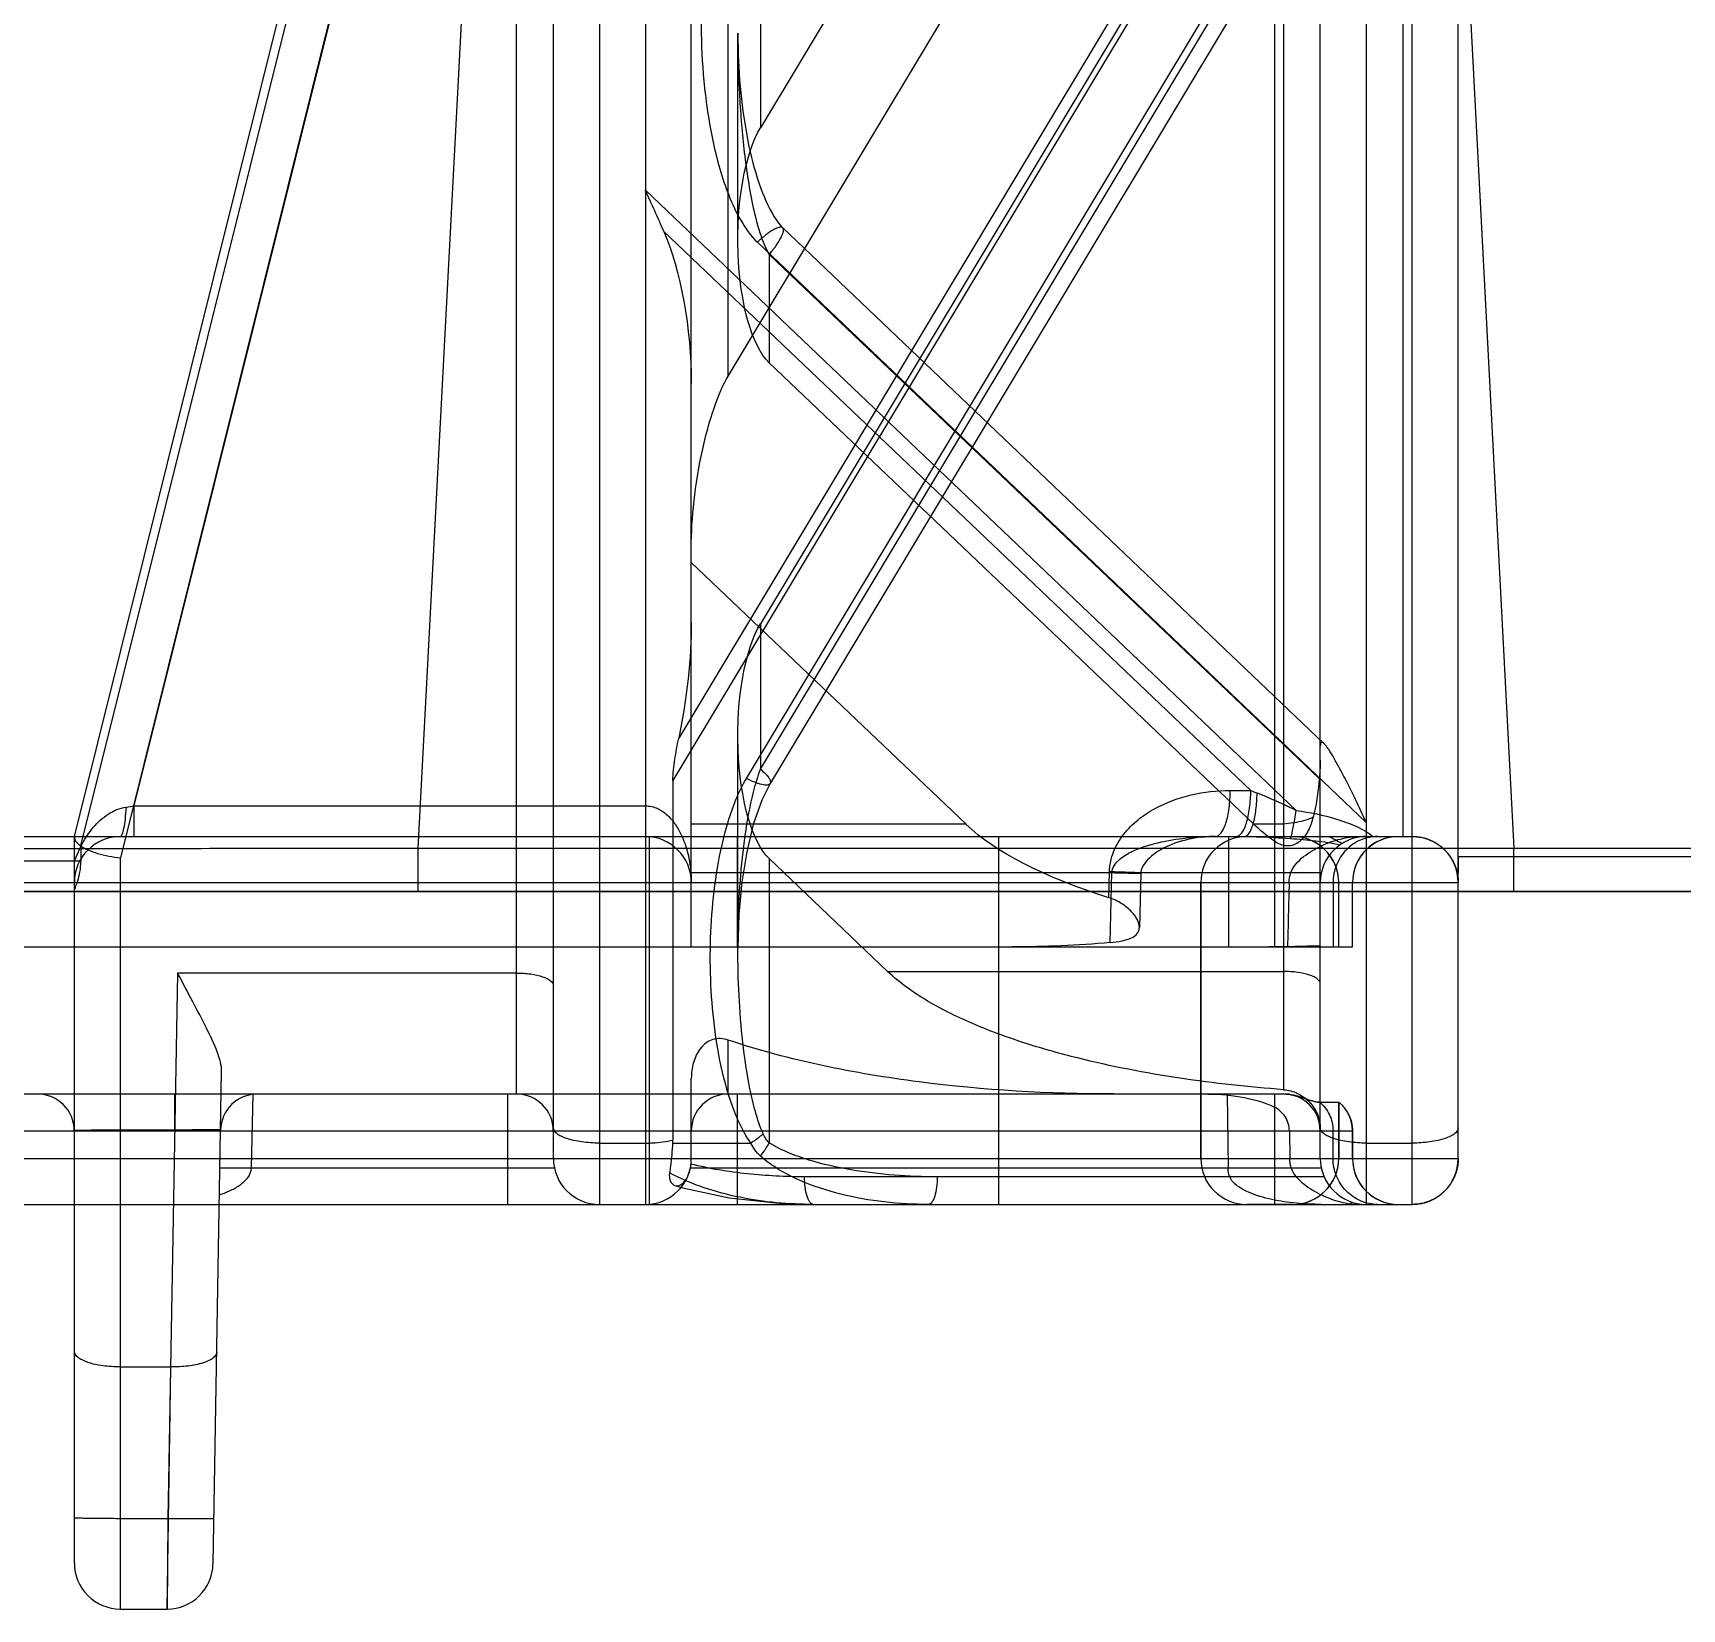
# Model space of a CAD drawing. Header units: millimetres. Extents: x 27275 to 28529, y -21406 to -20519.
# Drawn here: x 27855.06 to 27873.1, y -21154.85 to -21137.61 of the extents above; entities that cross this region are included whole.
import ezdxf

# ---------------------------------------------------------------- set-up
doc = ezdxf.new("R2010")
doc.units = ezdxf.units.MM
doc.header["$LTSCALE"] = 8
doc.layers.add('Cav-cor', color=30, linetype='Continuous')
doc.layers.add('WT', color=4, linetype='Continuous')

# ---------------------------------------------------------------- blocks, each defined once
blk = doc.blocks.new('20160902.185733')
at = {"layer": 'Cav-cor', "color": 241}
for p, q in [((-75.652, 33.5), (-75.652, 8.45)), ((-76.155, 8.953), (-76.155, 32.997)), ((-81.397, 12.474), (-76.383, 32.587)), ((-81.326, 12.371), (-76.372, 32.239)), ((-67.26, 32.242), (-67.26, 8.45)), ((-74.646, 11.267), (-74.646, 31.972)), ((-67.763, 8.953), (-67.763, 31.023)), ((-74.244, 17.509), (-74.244, 30.431)), ((-80.742, 12.809), (-76.419, 30.149)), ((-76.558, 29.635), (-80.894, 12.241)), ((-76.558, 9.658), (-76.558, 29.635)), ((-68.266, 29.59), (-73.889, 20.227)), ((-68.266, 29.59), (-68.266, 11.267)), ((-75.149, 29.174), (-75.149, 8.45)), ((-66.757, 8.45), (-66.757, 29.174)), ((-66.254, 8.953), (-66.254, 29.174)), ((-77.635, 12.348), (-76.766, 28.931)), ((-66.513, 28.931), (-65.644, 12.348)), ((-66.857, 12.474), (-66.857, 28.038)), ((-74.244, 17.509), (-68.837, 26.512)), ((-68.165, 24.332), (-73.889, 14.802)), ((-68.165, 24.332), (-68.165, 9.705)), ((-74.042, 13.109), (-67.562, 23.9)), ((-73.889, 23.466), (-73.889, 20.227)), ((-68.683, 23.351), (-74.847, 13.088)), ((-68.837, 23.452), (-74.784, 13.55)), ((-73.889, 13.21), (-67.763, 23.41)), ((-67.737, 23.122), (-73.784, 13.054)), ((-74.137, 19.003), (-74.137, 21.263)), ((-68.026, 12.76), (-75.149, 19.543)), ((-67.72, 13.489), (-73.645, 19.132)), ((-68.524, 12.977), (-74.946, 19.093)), ((-73.923, 18.975), (-67.26, 12.629)), ((-73.794, 18.841), (-67.775, 13.108)), ((-73.794, 18.841), (-73.794, 17.657)), ((-68.492, 12.608), (-73.794, 17.657)), ((-71.64, 12.608), (-74.646, 15.47)), ((-73.889, 14.802), (-73.889, 13.21)), ((-74.137, 11.252), (-74.137, 13.578)), ((-74.847, 13.088), (-74.847, 9.154)), ((-73.784, 13.054), (-73.784, 13.054)), ((-68.749, 12.977), (-68.524, 12.977)), ((-80.742, 12.809), (-75.149, 12.809)), ((-80.742, 12.474), (-80.742, 12.809)), ((-94.522, 12.474), (-66.757, 12.474)), ((-81.397, 4.527), (-81.397, 12.474)), ((-75.107, 12.474), (-75.107, 8.45)), ((-71.64, 12.608), (-74.646, 12.608)), ((-74.143, 12.474), (-74.143, 11.267)), ((-71.284, 12.474), (-71.284, 8.45)), ((-68.769, 12.474), (-68.769, 11.267)), ((-68.568, 12.474), (-68.065, 12.474)), ((-68.266, 12.608), (-68.492, 12.608)), ((-66.908, 12.474), (-66.757, 12.474)), ((-81.326, 12.371), (-81.326, 12.203)), ((-77.635, 12.348), (-65.644, 12.348)), ((-77.635, 11.874), (-77.635, 12.348)), ((-65.644, 11.874), (-65.644, 12.348)), ((-81.326, 12.203), (-87.705, 12.203)), ((-80.894, 4.024), (-80.894, 12.241)), ((-72.498, 10.998), (-73.794, 12.232)), ((-73.794, 12.232), (-73.794, 9.123)), ((-63.227, 12.253), (-66.254, 12.253)), ((-95.025, 11.971), (-66.254, 11.971)), ((-74.658, 12.079), (-67.751, 12.079)), ((-70.077, 11.805), (-70.07, 12.088)), ((-70.063, 11.314), (-70.044, 12.079)), ((-69.728, 12.075), (-69.743, 11.48)), ((-69.071, 11.971), (-69.071, 11.874)), ((-69.071, 8.953), (-69.071, 11.971)), ((-67.624, 11.971), (-67.624, 11.267)), ((-67.562, 11.267), (-67.562, 11.971)), ((-67.562, 11.267), (-67.562, 11.971)), ((-67.411, 11.267), (-67.411, 11.971)), ((-67.411, 11.267), (-67.411, 11.971)), ((-66.254, 11.874), (-66.254, 11.971)), ((-121.64, 11.874), (38.36, 11.874)), ((-100.055, 11.874), (-59.011, 11.874)), ((-90.197, 11.874), (-69.071, 11.874)), ((-90.197, 11.874), (-69.071, 11.874)), ((-69.071, 11.874), (-69.071, 8.953)), ((-66.254, 11.874), (-51.094, 11.874)), ((-66.254, 11.874), (-51.094, 11.874)), ((-66.254, 8.953), (-66.254, 11.874)), ((-93.516, 11.267), (-67.411, 11.267)), ((-67.562, 11.267), (-67.411, 11.267)), ((-80.267, 10.981), (-80.374, 5.012)), ((-76.558, 10.981), (-80.267, 10.981)), ((-72.498, 10.998), (-68.165, 10.998)), ((-74.244, 9.658), (-74.244, 10.248)), ((-79.88, 4.518), (-79.786, 9.905)), ((-74.646, 8.953), (-74.646, 9.826)), ((-93.114, 9.658), (-68.165, 9.658)), ((-80.3, 9.658), (-80.3, 9.262)), ((-79.46, 8.849), (-79.441, 9.658)), ((-76.658, 9.658), (-76.658, 8.45)), ((-74.143, 9.658), (-74.143, 8.45)), ((-68.783, 9.658), (-68.773, 8.849)), ((-68.266, 9.658), (-68.266, 8.45)), ((-67.77, 9.569), (-67.562, 9.569)), ((-67.562, 9.569), (-67.562, 8.953)), ((-67.562, 8.953), (-67.562, 9.569)), ((-93.516, 9.255), (-67.411, 9.255)), ((-80.3, 9.262), (-80.894, 9.262)), ((-68.102, 9.255), (-68.098, 8.953)), ((-67.763, 9.255), (-67.771, 9.334)), ((-67.624, 8.953), (-67.624, 9.255)), ((-67.411, 9.255), (-67.411, 8.953)), ((-67.411, 8.953), (-67.411, 9.255)), ((-75.652, 9.121), (-75.149, 9.121)), ((-74.848, 9.121), (-73.995, 9.121)), ((-67.26, 9.121), (-66.757, 9.121)), ((-95.025, 8.953), (-66.254, 8.953)), ((-79.804, 8.849), (-76.144, 8.849)), ((-74.657, 8.849), (-67.752, 8.849)), ((-67.721, 8.752), (-73.407, 8.752)), ((-94.522, 8.45), (-66.757, 8.45)), ((-68.065, 8.45), (-68.568, 8.45)), ((-66.908, 8.45), (-66.757, 8.45)), ((-80.894, 6.672), (-80.342, 6.672)), ((-80.383, 4.024), (-80.342, 6.672)), ((-80.374, 5.012), (-80.894, 5.012)), ((-80.374, 5.012), (-80.383, 4.024)), ((-80.894, 4.024), (-80.383, 4.024))]:
    blk.add_line(p, q, dxfattribs=at)
for points in [[(-74.137, 21.253), (-74.136, 21.179), (-74.135, 21.105), (-74.133, 21.032), (-74.13, 20.96), (-74.126, 20.889), (-74.122, 20.819), (-74.117, 20.749), (-74.111, 20.679), (-74.105, 20.611), (-74.098, 20.543), (-74.09, 20.475), (-74.081, 20.408), (-74.072, 20.342), (-74.062, 20.277), (-74.051, 20.212), (-74.04, 20.148), (-74.027, 20.085), (-74.015, 20.023), (-74.001, 19.962), (-73.987, 19.903), (-73.972, 19.845), (-73.957, 19.788), (-73.941, 19.733), (-73.924, 19.679), (-73.907, 19.626), (-73.889, 19.574), (-73.87, 19.524), (-73.85, 19.475), (-73.83, 19.427), (-73.809, 19.381), (-73.786, 19.336), (-73.763, 19.294), (-73.74, 19.253), (-73.715, 19.216), (-73.691, 19.183), (-73.666, 19.153), (-73.645, 19.132)], [(-73.784, 13.054), (-73.874, 12.873), (-73.968, 12.604), (-74.04, 12.305), (-74.092, 11.978), (-74.125, 11.621), (-74.137, 11.252)], [(-68.91, 12.474), (-68.94, 12.474), (-68.981, 12.473), (-69.021, 12.47), (-69.061, 12.466), (-69.1, 12.462), (-69.138, 12.456), (-69.176, 12.449), (-69.214, 12.441), (-69.25, 12.432), (-69.286, 12.422), (-69.321, 12.412), (-69.355, 12.4), (-69.388, 12.388), (-69.42, 12.374), (-69.451, 12.36), (-69.481, 12.345), (-69.509, 12.329), (-69.536, 12.313), (-69.562, 12.296), (-69.587, 12.278), (-69.61, 12.259), (-69.632, 12.239), (-69.653, 12.219), (-69.671, 12.199), (-69.688, 12.177), (-69.702, 12.156), (-69.714, 12.132), (-69.723, 12.108), (-69.728, 12.084), (-69.728, 12.075)], [(-73.311, 8.45), (-73.684, 8.461), (-74.233, 8.519), (-74.739, 8.628), (-74.823, 8.653)]]:
    blk.add_lwpolyline(points, dxfattribs=at)
for centre, radius, start, end in [((-95.594, 10.038), 22.546, 23.6772, 24.9332), ((-59.738, 35.6), 24.269, 248.7751, 248.9505), ((-81.193, 15.493), 2.721, 277.697, 279.5366), ((-80.894, 11.971), 0.503, 90, 180), ((-75.149, 11.971), 0.503, 0, 90), ((-68.568, 11.971), 0.503, 90, 180), ((-68.568, 11.971), 0.503, 90.0001, 180), ((-68.065, 11.971), 0.503, 0, 90), ((-68.065, 11.971), 0.503, 0, 90.0001), ((-67.26, 11.971), 0.503, 90, 180), ((-66.908, 11.971), 0.503, 90, 180), ((-66.908, 11.971), 0.503, 89.9991, 180), ((-66.757, 11.971), 0.503, 0, 90), ((-81.8, 9.255), 0.402, 0, 90), ((-79.395, 9.255), 0.402, 89.9998, 179), ((-76.558, 9.255), 0.402, 0, 90), ((-74.244, 9.255), 0.402, 90, 180), ((-68.165, 9.255), 0.402, 0, 90), ((-67.813, 9.255), 0.402, 0, 51.3178), ((-75.449, 9.154), 0.602, 356.8039, 0.0017), ((-75.652, 8.953), 0.503, 180, 270), ((-75.149, 8.953), 0.503, 270, 0), ((-68.568, 8.953), 0.503, 180, 270), ((-68.568, 8.953), 0.503, 180, 269.9999), ((-68.065, 8.953), 0.503, 270, 0), ((-68.065, 8.953), 0.503, 269.9999, 0), ((-67.26, 8.953), 0.503, 180, 270), ((-66.908, 8.953), 0.503, 180, 270), ((-66.908, 8.953), 0.503, 180, 270.0009), ((-66.757, 8.953), 0.503, 270, 0), ((-80.894, 4.527), 0.503, 180, 270), ((-80.383, 4.527), 0.503, 270, 359)]:
    blk.add_arc(centre, radius, start, end, dxfattribs=at)
at = {"layer": 'Cav-cor', "color": 241, "extrusion": (0, 0, -1)}
for centre, major_axis, ratio, start_param, end_param in [((-73.634, 19.003), (0, 1.42), 0.354119, 3.466849, 5.750437), ((-75.149, 17.908), (-0.168, 1.58), 0.300104, 0.755936, 1.91039), ((-74.244, 16.304), (0.209, 1.378), 0.24967, 4.16733, 5.738127), ((-75.149, 13.977), (0.261, 1.723), 0.24967, 1.025738, 1.78337), ((-73.634, 13.578), (0, 1.42), 0.354119, 3.466849, 5.750437), ((-68.266, 13.899), (-0.168, 1.58), 0.300104, 2.126646, 2.477696), ((-66.016, 13.279), (-5.966, 0), 0.337233, 5.461122, 5.942846), ((-62.868, 13.279), (-5.966, 0), 0.337233, 5.843105, 5.942846), ((-68.266, 33.487), (0.196, 28.817), 0.01607, 2.413678, 2.451212), ((-71.044, 13.279), (-5.019, -0.045), 0.400815, 4.519252, 4.734793), ((-68.417, 13.279), (-5.019, 0.045), 0.400815, 4.578099, 4.689985), ((-68.986, 9.255), (-0.949, 0.005), 0.423811, 1.559243, 2.430335), ((-68.186, 8.853), (-0.587, 0), 0.685184, 6.030505, 6.274459)]:
    blk.add_ellipse(centre, major_axis=major_axis, ratio=ratio, start_param=start_param, end_param=end_param, dxfattribs=at)
at = {"layer": 'Cav-cor', "color": 241}
for points, knots in [([(-74.094, 23.6), (-74.146, 23.514), (-74.233, 23.331), (-74.363, 22.95), (-74.468, 22.459), (-74.533, 21.861), (-74.546, 21.261), (-74.51, 20.661), (-74.419, 20.067), (-74.284, 19.581), (-74.115, 19.214), (-73.997, 19.045), (-73.923, 18.975)], [0, 0, 0, 0, 0.06292, 0.125558, 0.250367, 0.374964, 0.499488, 0.624033, 0.748704, 0.873694, 0.936581, 1, 1, 1, 1]), ([(-74.137, 21.263), (-74.137, 21.058), (-74.127, 20.648), (-74.089, 20.136), (-74.038, 19.728), (-73.987, 19.425), (-73.928, 19.174), (-73.863, 18.979), (-73.82, 18.885), (-73.794, 18.841)], [0, 0, 0, 0, 0.249863, 0.49974, 0.624713, 0.749711, 0.874755, 0.937337, 1, 1, 1, 1]), ([(-73.645, 19.132), (-73.655, 19.141), (-73.682, 19.14), (-73.715, 19.128), (-73.766, 19.102), (-73.837, 19.051), (-73.893, 19.003), (-73.923, 18.975)], [0, 0, 0, 0, 0.115296, 0.207562, 0.325251, 0.629368, 1, 1, 1, 1]), ([(-73.794, 18.841), (-73.767, 18.872), (-73.72, 18.932), (-73.672, 19.007), (-73.647, 19.061), (-73.636, 19.095), (-73.636, 19.123), (-73.645, 19.132)], [0, 0, 0, 0, 0.369838, 0.674429, 0.792492, 0.885019, 1, 1, 1, 1]), ([(-74.847, 13.088), (-74.847, 13.165), (-74.829, 13.32), (-74.8, 13.473), (-74.784, 13.55)], [0, 0, 0, 0, 0.494098, 1, 1, 1, 1]), ([(-67.722, 13.491), (-67.727, 13.496), (-67.735, 13.504), (-67.754, 13.507), (-67.763, 13.486), (-67.763, 13.472), (-67.763, 13.463)], [0, 0, 0, 0, 0.26099, 0.431226, 0.638066, 1, 1, 1, 1]), ([(-67.26, 12.629), (-67.299, 12.713), (-67.376, 12.877), (-67.475, 13.077), (-67.554, 13.228), (-67.611, 13.33), (-67.658, 13.408), (-67.695, 13.46), (-67.713, 13.482), (-67.722, 13.491)], [0, 0, 0, 0, 0.283613, 0.554667, 0.68318, 0.804382, 0.913745, 0.960998, 1, 1, 1, 1]), ([(-74.137, 11.252), (-74.137, 11.417), (-74.129, 11.747), (-74.092, 12.241), (-74.035, 12.651), (-73.965, 12.974), (-73.918, 13.132), (-73.889, 13.21)], [0, 0, 0, 0, 0.249885, 0.499794, 0.749758, 0.874832, 1, 1, 1, 1]), ([(-73.889, 13.21), (-73.871, 13.195), (-73.838, 13.166), (-73.801, 13.123), (-73.78, 13.087), (-73.779, 13.062), (-73.784, 13.054)], [0, 0, 0, 0, 0.361423, 0.654782, 0.863198, 1, 1, 1, 1]), ([(-67.763, 13.311), (-67.763, 13.295), (-67.765, 13.227), (-67.77, 13.159), (-67.775, 13.108)], [0, 0, 0, 0, 0.241989, 1, 1, 1, 1]), ([(-73.995, 9.121), (-74.045, 9.191), (-74.128, 9.344), (-74.252, 9.666), (-74.354, 10.085), (-74.421, 10.595), (-74.445, 11.108), (-74.428, 11.622), (-74.368, 12.133), (-74.275, 12.553), (-74.162, 12.879), (-74.087, 13.035), (-74.042, 13.109)], [0, 0, 0, 0, 0.063116, 0.125878, 0.250841, 0.375548, 0.500155, 0.624756, 0.749439, 0.874344, 0.937031, 1, 1, 1, 1]), ([(-73.784, 13.054), (-73.79, 13.044), (-73.813, 13.036), (-73.843, 13.037), (-73.891, 13.045), (-73.958, 13.068), (-74.013, 13.094), (-74.042, 13.109)], [0, 0, 0, 0, 0.12754, 0.222667, 0.34126, 0.641765, 1, 1, 1, 1]), ([(-70.07, 12.088), (-70.068, 12.163), (-70.037, 12.312), (-69.921, 12.506), (-69.763, 12.662), (-69.52, 12.822), (-69.179, 12.946), (-68.892, 12.977), (-68.749, 12.977)], [0, 0, 0, 0, 0.129085, 0.256737, 0.382822, 0.507649, 0.75442, 1, 1, 1, 1]), ([(-68.91, 12.474), (-68.886, 12.474), (-68.848, 12.507), (-68.818, 12.562), (-68.794, 12.625), (-68.774, 12.701), (-68.755, 12.819), (-68.749, 12.913), (-68.749, 12.977)], [0, 0, 0, 0, 0.130869, 0.22876, 0.349935, 0.492201, 0.651616, 1, 1, 1, 1]), ([(-68.685, 12.474), (-68.661, 12.474), (-68.623, 12.507), (-68.593, 12.562), (-68.569, 12.625), (-68.55, 12.701), (-68.53, 12.819), (-68.524, 12.913), (-68.524, 12.977)], [0, 0, 0, 0, 0.130869, 0.22876, 0.349935, 0.492201, 0.651616, 1, 1, 1, 1]), ([(-68.593, 12.474), (-68.572, 12.474), (-68.54, 12.506), (-68.516, 12.557), (-68.487, 12.642), (-68.463, 12.775), (-68.456, 12.889), (-68.455, 12.951)], [0, 0, 0, 0, 0.120812, 0.216543, 0.337149, 0.641918, 1, 1, 1, 1]), ([(-68.455, 12.951), (-68.419, 12.937), (-68.274, 12.878), (-68.132, 12.811), (-68.026, 12.76)], [0, 0, 0, 0, 0.247341, 1, 1, 1, 1]), ([(-81.397, 12.199), (-81.373, 12.267), (-81.315, 12.4), (-81.194, 12.58), (-81.036, 12.728), (-80.899, 12.787), (-80.828, 12.796)], [0, 0, 0, 0, 0.252104, 0.502602, 0.751187, 1, 1, 1, 1]), ([(-80.894, 12.474), (-80.89, 12.474), (-80.881, 12.482), (-80.866, 12.511), (-80.851, 12.574), (-80.837, 12.674), (-80.831, 12.753), (-80.828, 12.796)], [0, 0, 0, 0, 0.035788, 0.094853, 0.298531, 0.609029, 1, 1, 1, 1]), ([(-75.149, 12.809), (-75.104, 12.81), (-75.012, 12.788), (-74.901, 12.708), (-74.814, 12.604), (-74.728, 12.449), (-74.663, 12.236), (-74.646, 12.059), (-74.646, 11.971)], [0, 0, 0, 0, 0.127788, 0.254557, 0.380198, 0.505005, 0.752804, 1, 1, 1, 1]), ([(-67.842, 12.685), (-67.867, 12.672), (-67.927, 12.649), (-68.068, 12.616), (-68.185, 12.608), (-68.266, 12.608)], [0, 0, 0, 0, 0.199433, 0.440896, 1, 1, 1, 1]), ([(-67.842, 12.685), (-67.855, 12.635), (-67.888, 12.538), (-67.964, 12.431), (-68.052, 12.378), (-68.152, 12.363), (-68.226, 12.393), (-68.266, 12.422)], [0, 0, 0, 0, 0.256195, 0.508405, 0.63276, 0.755548, 1, 1, 1, 1]), ([(-68.088, 12.452), (-68.076, 12.49), (-68.055, 12.593), (-68.037, 12.696), (-68.026, 12.76)], [0, 0, 0, 0, 0.379426, 1, 1, 1, 1]), ([(-68.026, 12.76), (-67.878, 12.738), (-67.655, 12.694), (-67.374, 12.592), (-67.241, 12.52), (-67.183, 12.474)], [0, 0, 0, 0, 0.502189, 0.752157, 1, 1, 1, 1]), ([(-81.397, 12.467), (-81.397, 12.459), (-81.393, 12.437), (-81.368, 12.402), (-81.342, 12.382), (-81.326, 12.371)], [0, 0, 0, 0, 0.19438, 0.545843, 1, 1, 1, 1]), ([(-70.044, 12.079), (-70.043, 12.105), (-70.024, 12.158), (-69.971, 12.218), (-69.907, 12.266), (-69.815, 12.318), (-69.692, 12.366), (-69.488, 12.423), (-69.227, 12.464), (-69.015, 12.474), (-68.91, 12.474)], [0, 0, 0, 0, 0.062541, 0.125138, 0.18771, 0.250269, 0.37524, 0.500229, 0.750085, 1, 1, 1, 1]), ([(-68.593, 12.474), (-68.55, 12.474), (-68.382, 12.472), (-68.213, 12.461), (-68.088, 12.452)], [0, 0, 0, 0, 0.251343, 1, 1, 1, 1]), ([(-68.088, 12.452), (-67.997, 12.446), (-67.815, 12.43), (-67.635, 12.404), (-67.545, 12.385)], [0, 0, 0, 0, 0.499072, 1, 1, 1, 1]), ([(-68.086, 12.079), (-68.074, 12.115), (-68.031, 12.18), (-67.919, 12.281), (-67.757, 12.378), (-67.548, 12.454), (-67.401, 12.474), (-67.329, 12.474)], [0, 0, 0, 0, 0.126734, 0.253972, 0.50757, 0.757012, 1, 1, 1, 1]), ([(-67.135, 12.474), (-67.198, 12.474), (-67.328, 12.448), (-67.49, 12.335), (-67.598, 12.168), (-67.624, 12.037), (-67.624, 11.971)], [0, 0, 0, 0, 0.246751, 0.495418, 0.746769, 1, 1, 1, 1]), ([(-67.272, 12.474), (-67.28, 12.474), (-67.315, 12.473), (-67.35, 12.467), (-67.376, 12.461)], [0, 0, 0, 0, 0.238368, 1, 1, 1, 1]), ([(-92.615, 12.348), (-92.615, 12.348), (-92.612, 12.348), (-92.61, 12.347), (-92.604, 12.347), (-92.592, 12.347), (-92.571, 12.346), (-92.54, 12.346), (-92.5, 12.345), (-92.45, 12.345), (-92.392, 12.344), (-92.297, 12.343), (-92.155, 12.343), (-91.96, 12.342), (-91.73, 12.341), (-91.466, 12.34), (-91.168, 12.34), (-90.707, 12.339), (-90.053, 12.338), (-89.181, 12.338), (-88.196, 12.337), (-87.11, 12.338), (-85.933, 12.338), (-84.676, 12.339), (-82.875, 12.341), (-80.521, 12.344), (-78.609, 12.347), (-77.635, 12.348)], [0, 0, 0, 0, 0.000077, 0.000302, 0.000677, 0.001202, 0.002701, 0.004799, 0.007496, 0.01079, 0.014679, 0.019161, 0.029892, 0.042961, 0.058335, 0.075979, 0.095851, 0.117903, 0.168333, 0.226784, 0.292694, 0.365427, 0.444281, 0.528491, 0.617245, 0.8049, 1, 1, 1, 1]), ([(-81.326, 12.371), (-81.301, 12.354), (-81.241, 12.323), (-81.098, 12.272), (-80.978, 12.25), (-80.894, 12.241)], [0, 0, 0, 0, 0.201161, 0.443818, 1, 1, 1, 1]), ([(-65.644, 12.348), (-64.67, 12.347), (-62.759, 12.344), (-60.404, 12.341), (-58.604, 12.339), (-57.346, 12.338), (-56.169, 12.338), (-55.083, 12.337), (-54.099, 12.338), (-53.226, 12.338), (-52.572, 12.339), (-52.111, 12.34), (-51.814, 12.34), (-51.549, 12.341), (-51.319, 12.342), (-51.124, 12.343), (-50.983, 12.343), (-50.887, 12.344), (-50.829, 12.345), (-50.78, 12.345), (-50.739, 12.346), (-50.708, 12.346), (-50.687, 12.347), (-50.675, 12.347), (-50.669, 12.347), (-50.667, 12.348), (-50.664, 12.348), (-50.664, 12.348)], [0, 0, 0, 0, 0.1951, 0.382755, 0.471509, 0.555719, 0.634573, 0.707306, 0.773216, 0.831667, 0.882097, 0.904149, 0.924021, 0.941665, 0.957039, 0.970108, 0.980839, 0.985321, 0.98921, 0.992504, 0.995201, 0.997299, 0.998798, 0.999323, 0.999698, 0.999923, 1, 1, 1, 1]), ([(-81.397, 11.88), (-81.397, 11.885), (-81.393, 11.898), (-81.385, 11.921), (-81.373, 11.952), (-81.354, 12.007), (-81.332, 12.091), (-81.326, 12.164), (-81.326, 12.203)], [0, 0, 0, 0, 0.04564, 0.120152, 0.220328, 0.34266, 0.642206, 1, 1, 1, 1]), ([(-66.254, 12.253), (-66.254, 12.214), (-66.254, 12.143), (-66.255, 12.072), (-66.259, 12.04)], [0, 0, 0, 0, 0.547651, 1, 1, 1, 1]), ([(-69.728, 12.075), (-69.728, 12.075), (-69.731, 12.075), (-69.735, 12.076), (-69.743, 12.076), (-69.753, 12.077), (-69.767, 12.078), (-69.79, 12.079), (-69.826, 12.08), (-69.876, 12.082), (-69.935, 12.084), (-70, 12.086), (-70.046, 12.087), (-70.07, 12.088)], [0, 0, 0, 0, 0.00457, 0.018001, 0.040179, 0.070943, 0.110125, 0.157553, 0.275978, 0.423294, 0.59634, 0.790487, 1, 1, 1, 1]), ([(-70.044, 12.079), (-70.022, 12.079), (-69.979, 12.078), (-69.918, 12.076), (-69.864, 12.075), (-69.818, 12.075), (-69.785, 12.074), (-69.764, 12.074), (-69.751, 12.074), (-69.742, 12.074), (-69.734, 12.074), (-69.731, 12.075), (-69.728, 12.074), (-69.728, 12.075)], [0, 0, 0, 0, 0.211567, 0.406471, 0.579469, 0.72617, 0.843756, 0.890805, 0.929627, 0.960071, 0.982017, 0.995348, 1, 1, 1, 1]), ([(-69.743, 11.478), (-69.743, 11.506), (-69.764, 11.572), (-69.832, 11.661), (-69.938, 11.747), (-70.027, 11.79), (-70.077, 11.805)], [0, 0, 0, 0, 0.176618, 0.403048, 0.679342, 1, 1, 1, 1]), ([(-70.063, 11.314), (-70.019, 11.318), (-69.939, 11.328), (-69.835, 11.357), (-69.762, 11.405), (-69.744, 11.455), (-69.743, 11.478)], [0, 0, 0, 0, 0.34601, 0.622462, 0.827584, 1, 1, 1, 1]), ([(-73.86, 9.221), (-73.894, 9.3), (-73.948, 9.464), (-74.026, 9.798), (-74.088, 10.223), (-74.128, 10.737), (-74.137, 11.08), (-74.137, 11.251)], [0, 0, 0, 0, 0.125196, 0.250281, 0.500235, 0.75013, 1, 1, 1, 1]), ([(-79.786, 9.905), (-79.785, 9.939), (-79.797, 10.012), (-79.85, 10.171), (-79.956, 10.391), (-80.106, 10.675), (-80.213, 10.876), (-80.267, 10.981)], [0, 0, 0, 0, 0.085182, 0.185584, 0.424404, 0.700065, 1, 1, 1, 1]), ([(-76.558, 10.981), (-76.506, 10.981), (-76.41, 10.975), (-76.298, 10.952), (-76.225, 10.923), (-76.18, 10.896), (-76.155, 10.864), (-76.155, 10.844)], [0, 0, 0, 0, 0.344872, 0.644087, 0.76515, 0.863864, 1, 1, 1, 1]), ([(-68.165, 9.705), (-68.545, 9.734), (-69.302, 9.816), (-70.239, 9.995), (-70.974, 10.201), (-71.516, 10.395), (-72.037, 10.643), (-72.358, 10.865), (-72.498, 10.998)], [0, 0, 0, 0, 0.248831, 0.497953, 0.622778, 0.747888, 0.873449, 1, 1, 1, 1]), ([(-67.763, 10.864), (-67.763, 10.884), (-67.788, 10.915), (-67.833, 10.941), (-67.905, 10.969), (-68.018, 10.992), (-68.114, 10.998), (-68.165, 10.998)], [0, 0, 0, 0, 0.134229, 0.232648, 0.353761, 0.653804, 1, 1, 1, 1]), ([(-74.244, 10.248), (-74.27, 10.257), (-74.326, 10.269), (-74.411, 10.258), (-74.488, 10.22), (-74.57, 10.137), (-74.632, 10.002), (-74.646, 9.885), (-74.646, 9.826)], [0, 0, 0, 0, 0.12202, 0.243837, 0.367063, 0.491802, 0.744508, 1, 1, 1, 1]), ([(-70.022, 9.658), (-70.734, 9.658), (-71.805, 9.72), (-73.213, 9.952), (-73.905, 10.134), (-74.244, 10.248)], [0, 0, 0, 0, 0.499306, 0.749424, 1, 1, 1, 1]), ([(-68.165, 9.705), (-68.113, 9.701), (-68.008, 9.673), (-67.877, 9.577), (-67.785, 9.439), (-67.763, 9.329), (-67.763, 9.274)], [0, 0, 0, 0, 0.244106, 0.491779, 0.74409, 1, 1, 1, 1]), ([(-68.165, 9.658), (-68.09, 9.658), (-67.983, 9.626), (-67.856, 9.581), (-67.797, 9.569), (-67.77, 9.569)], [0, 0, 0, 0, 0.560479, 0.799918, 1, 1, 1, 1]), ([(-67.77, 9.569), (-67.797, 9.569), (-67.856, 9.581), (-67.983, 9.626), (-68.089, 9.658), (-68.165, 9.658)], [0, 0, 0, 0, 0.200083, 0.439522, 1, 1, 1, 1]), ([(-67.77, 9.569), (-67.725, 9.532), (-67.65, 9.435), (-67.624, 9.315), (-67.624, 9.255)], [0, 0, 0, 0, 0.497666, 1, 1, 1, 1]), ([(-68.102, 9.255), (-68.102, 9.309), (-68.135, 9.418), (-68.219, 9.491), (-68.266, 9.514)], [0, 0, 0, 0, 0.509342, 1, 1, 1, 1]), ([(-80.894, 9.262), (-80.927, 9.262), (-80.991, 9.262), (-81.085, 9.262), (-81.17, 9.261), (-81.246, 9.26), (-81.3, 9.259), (-81.337, 9.259), (-81.358, 9.258), (-81.374, 9.257), (-81.387, 9.257), (-81.392, 9.256), (-81.397, 9.256), (-81.397, 9.255)], [0, 0, 0, 0, 0.19506, 0.382607, 0.555449, 0.706931, 0.831241, 0.881674, 0.92362, 0.956683, 0.980546, 0.994997, 1, 1, 1, 1]), ([(-79.797, 9.262), (-79.797, 9.263), (-79.802, 9.263), (-79.808, 9.264), (-79.821, 9.264), (-79.837, 9.264), (-79.858, 9.265), (-79.894, 9.265), (-79.949, 9.265), (-80.024, 9.265), (-80.11, 9.264), (-80.203, 9.263), (-80.267, 9.263), (-80.3, 9.262)], [0, 0, 0, 0, 0.004962, 0.019375, 0.043206, 0.076246, 0.118179, 0.168609, 0.292939, 0.44446, 0.617344, 0.804922, 1, 1, 1, 1]), ([(-75.652, 9.121), (-75.717, 9.121), (-75.811, 9.126), (-75.929, 9.147), (-76.005, 9.167), (-76.068, 9.192), (-76.124, 9.224), (-76.155, 9.264), (-76.155, 9.288)], [0, 0, 0, 0, 0.34609, 0.504631, 0.646348, 0.767424, 0.865812, 1, 1, 1, 1]), ([(-73.86, 9.221), (-73.87, 9.212), (-73.913, 9.176), (-73.959, 9.143), (-73.995, 9.121)], [0, 0, 0, 0, 0.243204, 1, 1, 1, 1]), ([(-67.26, 9.121), (-67.324, 9.121), (-67.418, 9.126), (-67.537, 9.147), (-67.612, 9.167), (-67.675, 9.192), (-67.731, 9.224), (-67.763, 9.264), (-67.763, 9.288)], [0, 0, 0, 0, 0.34609, 0.504631, 0.646348, 0.767424, 0.865812, 1, 1, 1, 1]), ([(-66.254, 9.288), (-66.254, 9.264), (-66.286, 9.224), (-66.342, 9.192), (-66.404, 9.167), (-66.48, 9.147), (-66.599, 9.126), (-66.692, 9.121), (-66.757, 9.121)], [0, 0, 0, 0, 0.134188, 0.232576, 0.353652, 0.495369, 0.65391, 1, 1, 1, 1]), ([(-75.149, 9.121), (-75.122, 9.121), (-75.021, 9.123), (-74.92, 9.136), (-74.847, 9.154)], [0, 0, 0, 0, 0.264676, 1, 1, 1, 1]), ([(-74.881, 8.793), (-74.877, 8.818), (-74.862, 8.927), (-74.853, 9.036), (-74.848, 9.121)], [0, 0, 0, 0, 0.228483, 1, 1, 1, 1]), ([(-73.794, 9.123), (-73.802, 9.11), (-73.831, 9.061), (-73.864, 9.014), (-73.891, 8.98)], [0, 0, 0, 0, 0.253752, 1, 1, 1, 1]), ([(-71.955, 8.752), (-72.112, 8.752), (-72.428, 8.764), (-72.898, 8.82), (-73.285, 8.906), (-73.584, 9.011), (-73.727, 9.081), (-73.794, 9.123)], [0, 0, 0, 0, 0.249339, 0.498826, 0.748705, 0.874083, 1, 1, 1, 1]), ([(-79.809, 8.554), (-79.771, 8.567), (-79.697, 8.596), (-79.608, 8.644), (-79.544, 8.693), (-79.488, 8.75), (-79.46, 8.809), (-79.46, 8.849)], [0, 0, 0, 0, 0.250496, 0.50093, 0.626283, 0.751863, 1, 1, 1, 1]), ([(-74.65, 8.891), (-74.655, 8.851), (-74.672, 8.782), (-74.717, 8.701), (-74.768, 8.653), (-74.808, 8.648), (-74.823, 8.653)], [0, 0, 0, 0, 0.369939, 0.656572, 0.854427, 1, 1, 1, 1]), ([(-73.407, 8.752), (-73.616, 8.752), (-74.034, 8.773), (-74.448, 8.84), (-74.65, 8.891)], [0, 0, 0, 0, 0.499743, 1, 1, 1, 1]), ([(-72.051, 8.45), (-72.373, 8.45), (-72.861, 8.502), (-73.479, 8.703), (-73.768, 8.87), (-73.891, 8.98)], [0, 0, 0, 0, 0.495765, 0.745995, 1, 1, 1, 1]), ([(-68.082, 8.849), (-68.072, 8.813), (-68.029, 8.748), (-67.918, 8.646), (-67.756, 8.548), (-67.546, 8.471), (-67.4, 8.45), (-67.328, 8.45)], [0, 0, 0, 0, 0.126605, 0.253909, 0.507576, 0.757055, 1, 1, 1, 1]), ([(-67.135, 8.45), (-67.198, 8.45), (-67.328, 8.477), (-67.49, 8.589), (-67.598, 8.756), (-67.624, 8.888), (-67.624, 8.953)], [0, 0, 0, 0, 0.246751, 0.495418, 0.746769, 1, 1, 1, 1]), ([(-74.823, 8.653), (-74.843, 8.659), (-74.884, 8.704), (-74.886, 8.761), (-74.881, 8.793)], [0, 0, 0, 0, 0.39776, 1, 1, 1, 1]), ([(-73.311, 8.45), (-73.58, 8.45), (-73.985, 8.487), (-74.509, 8.622), (-74.761, 8.728), (-74.881, 8.793)], [0, 0, 0, 0, 0.497437, 0.747677, 1, 1, 1, 1]), ([(-73.311, 8.45), (-73.325, 8.45), (-73.348, 8.47), (-73.366, 8.503), (-73.387, 8.557), (-73.403, 8.642), (-73.407, 8.714), (-73.407, 8.752)], [0, 0, 0, 0, 0.13088, 0.22866, 0.349912, 0.65193, 1, 1, 1, 1]), ([(-71.955, 8.752), (-71.955, 8.714), (-71.959, 8.642), (-71.975, 8.557), (-71.996, 8.503), (-72.014, 8.47), (-72.037, 8.45), (-72.051, 8.45)], [0, 0, 0, 0, 0.34807, 0.650088, 0.77134, 0.86912, 1, 1, 1, 1]), ([(-67.754, 8.45), (-67.844, 8.45), (-68.025, 8.459), (-68.293, 8.498), (-68.512, 8.561), (-68.67, 8.644), (-68.739, 8.71), (-68.754, 8.752)], [0, 0, 0, 0, 0.250491, 0.500938, 0.751127, 0.876194, 1, 1, 1, 1]), ([(-67.418, 8.476), (-67.421, 8.472), (-67.428, 8.461), (-67.441, 8.45), (-67.45, 8.45)], [0, 0, 0, 0, 0.329772, 1, 1, 1, 1]), ([(-80.894, 6.672), (-80.959, 6.672), (-81.079, 6.68), (-81.219, 6.708), (-81.31, 6.745), (-81.366, 6.778), (-81.397, 6.818), (-81.397, 6.844)], [0, 0, 0, 0, 0.344872, 0.644087, 0.76515, 0.863864, 1, 1, 1, 1]), ([(-79.839, 6.835), (-79.84, 6.81), (-79.872, 6.77), (-79.928, 6.738), (-80.019, 6.703), (-80.159, 6.677), (-80.278, 6.671), (-80.342, 6.672)], [0, 0, 0, 0, 0.136226, 0.234874, 0.355834, 0.654896, 1, 1, 1, 1]), ([(-80.894, 5.012), (-80.927, 5.012), (-80.991, 5.013), (-81.084, 5.013), (-81.17, 5.014), (-81.246, 5.015), (-81.3, 5.016), (-81.337, 5.017), (-81.358, 5.018), (-81.374, 5.019), (-81.387, 5.019), (-81.392, 5.02), (-81.397, 5.02), (-81.397, 5.021)], [0, 0, 0, 0, 0.194572, 0.38246, 0.555321, 0.706715, 0.830951, 0.881433, 0.923437, 0.956488, 0.980349, 0.994864, 1, 1, 1, 1]), ([(-79.871, 5.012), (-79.871, 5.012), (-79.876, 5.012), (-79.882, 5.01), (-79.895, 5.01), (-79.911, 5.01), (-79.932, 5.009), (-79.968, 5.009), (-80.023, 5.009), (-80.098, 5.009), (-80.184, 5.01), (-80.277, 5.011), (-80.342, 5.012), (-80.374, 5.012)], [0, 0, 0, 0, 0.005136, 0.019649, 0.043509, 0.076557, 0.118558, 0.169037, 0.293267, 0.444656, 0.617517, 0.805411, 1, 1, 1, 1])]:
    blk.add_open_spline(points, degree=3, knots=knots, dxfattribs=at)
for points in [[(-67.528, 12.397), (-67.575, 12.424), (-67.623, 12.449), (-67.671, 12.474)], [(-68.104, 11.971), (-68.103, 12.008), (-68.097, 12.044), (-68.086, 12.079)], [(-73.794, 9.123), (-73.822, 9.151), (-73.844, 9.185), (-73.86, 9.221)], [(-73.891, 8.98), (-73.934, 9.019), (-73.969, 9.068), (-73.995, 9.121)], [(-68.082, 8.849), (-68.092, 8.883), (-68.098, 8.918), (-68.098, 8.953)]]:
    blk.add_open_spline(points, degree=3, dxfattribs=at)
for points, weights in [([(-66.757, 12.474), (-66.462, 12.474), (-66.254, 12.266), (-66.254, 11.971)], [1, 0.8047378541, 0.8047378541, 1]), ([(-67.562, 9.569), (-67.465, 9.492), (-67.411, 9.38), (-67.411, 9.255)], [1, 0.9342585459, 0.9342585459, 1]), ([(-66.254, 8.953), (-66.254, 8.659), (-66.462, 8.45), (-66.757, 8.45)], [1, 0.8047378541, 0.8047378541, 1])]:
    blk.add_rational_spline(points, weights, degree=3, dxfattribs=at)

msp = doc.modelspace()

# ---------------------------------------------------------------- linework, layer by layer
at = {"layer": 'Cav-cor', "color": 241}
msp.add_line((27815.266, -21146.996), (27975.266, -21146.996), dxfattribs=at)

# ---------------------------------------------------------------- block references
at = {"layer": 'WT'}
msp.add_blockref('20160902.185733', (27936.905, -21158.871), dxfattribs=at)

doc.saveas('drawing.dxf')
